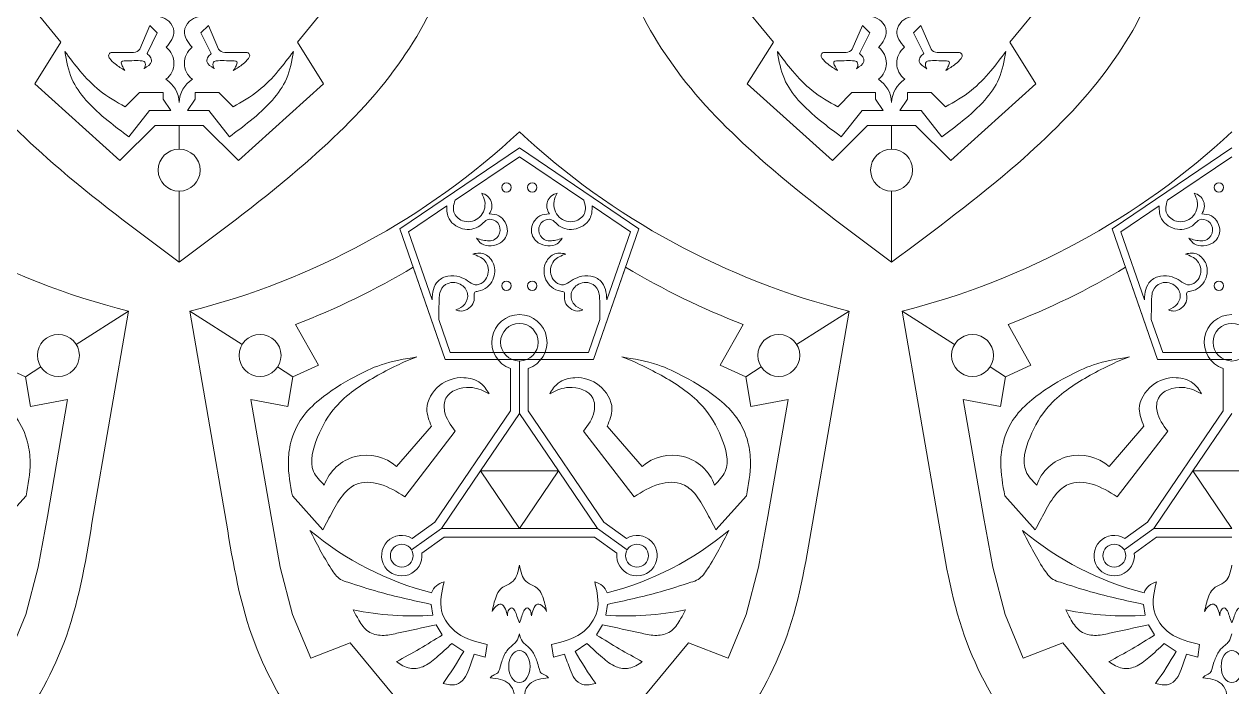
# Model space of a CAD drawing. Header units: inches. Extents: x 0 to 12, y 0 to 12.
# Drawn here: x 6.076 to 9.123, y 5.866 to 7.538 of the extents above; entities that cross this region are included whole.
import ezdxf

# ---------------------------------------------------------------- set-up
doc = ezdxf.new("R2010")
doc.units = ezdxf.units.IN
doc.header["$MEASUREMENT"] = 0
doc.layers.get('0').update_dxf_attribs({"color": 5})

msp = doc.modelspace()

# ---------------------------------------------------------------- linework, layer by layer
at = {"lineweight": 0}
for p, q in [((6.04, 7.6487), (6.1686, 7.4926)), ((6.7651, 7.4926), (6.8936, 7.6487)), ((7.8377, 7.6487), (7.9662, 7.4926)), ((8.5627, 7.4926), (8.6913, 7.6487)), ((6.3674, 7.4747), (6.3931, 7.5346)), ((6.3931, 7.5346), (6.4117, 7.516)), ((6.5405, 7.5346), (6.5219, 7.516)), ((6.5662, 7.4747), (6.5405, 7.5346)), ((8.1651, 7.4747), (8.1908, 7.5346)), ((8.1908, 7.5346), (8.2094, 7.516)), ((8.3382, 7.5346), (8.3196, 7.516)), ((8.3639, 7.4747), (8.3382, 7.5346)), ((6.4117, 7.516), (6.3858, 7.4633)), ((6.5219, 7.516), (6.5478, 7.4633)), ((8.2094, 7.516), (8.1835, 7.4633)), ((8.3196, 7.516), (8.3455, 7.4633)), ((6.1686, 7.4926), (6.1026, 7.387)), ((6.298, 7.4661), (6.3518, 7.4661)), ((6.6357, 7.4661), (6.5818, 7.4661)), ((6.8311, 7.387), (6.7651, 7.4926)), ((7.9662, 7.4926), (7.9002, 7.387)), ((8.0956, 7.4661), (8.1495, 7.4661)), ((8.4333, 7.4661), (8.3795, 7.4661)), ((8.6287, 7.387), (8.5627, 7.4926)), ((6.1026, 7.387), (6.3174, 7.1935)), ((6.6162, 7.1935), (6.8311, 7.387)), ((7.9002, 7.387), (8.1151, 7.1935)), ((8.4139, 7.1935), (8.6287, 7.387)), ((6.3309, 7.329), (6.3668, 7.3649)), ((6.3668, 7.3649), (6.4264, 7.3649)), ((6.4264, 7.3649), (6.4264, 7.3487)), ((6.4264, 7.3487), (6.4458, 7.3201)), ((6.5073, 7.3487), (6.4879, 7.3201)), ((6.5669, 7.3649), (6.5073, 7.3649)), ((6.5073, 7.3649), (6.5073, 7.3487)), ((6.6028, 7.329), (6.5669, 7.3649)), ((8.1285, 7.329), (8.1644, 7.3649)), ((8.1644, 7.3649), (8.224, 7.3649)), ((8.224, 7.3649), (8.224, 7.3487)), ((8.224, 7.3487), (8.2434, 7.3201)), ((8.3049, 7.3487), (8.2855, 7.3201)), ((8.3645, 7.3649), (8.3049, 7.3649)), ((8.3049, 7.3649), (8.3049, 7.3487)), ((8.4005, 7.329), (8.3645, 7.3649)), ((6.3923, 7.3201), (6.34, 7.2533)), ((6.4458, 7.3201), (6.3923, 7.3201)), ((6.4879, 7.3201), (6.5413, 7.3201)), ((6.5413, 7.3201), (6.5937, 7.2533)), ((8.19, 7.3201), (8.1376, 7.2533)), ((8.2434, 7.3201), (8.19, 7.3201)), ((8.2855, 7.3201), (8.339, 7.3201)), ((8.339, 7.3201), (8.3913, 7.2533)), ((6.3174, 7.1935), (6.4064, 7.2824)), ((6.4064, 7.2824), (6.4668, 7.2824)), ((6.4668, 7.2824), (6.5273, 7.2824)), ((6.4668, 7.2225), (6.4668, 7.2824)), ((6.5273, 7.2824), (6.6162, 7.1935)), ((8.1151, 7.1935), (8.204, 7.2824)), ((8.204, 7.2824), (8.2645, 7.2824)), ((8.2645, 7.2824), (8.3249, 7.2824)), ((8.2645, 7.2225), (8.2645, 7.2824)), ((8.3249, 7.2824), (8.4139, 7.1935)), ((7.3253, 7.2253), (7.0236, 7.0215)), ((7.627, 7.0215), (7.3253, 7.2253)), ((9.123, 7.2253), (8.8213, 7.0215)), ((7.1632, 7.0939), (7.3253, 7.2034)), ((7.3253, 7.2034), (7.4875, 7.0939)), ((8.9609, 7.0939), (9.123, 7.2034)), ((6.4668, 6.9372), (6.4668, 7.1165)), ((8.2645, 6.9372), (8.2645, 7.1165)), ((7.0453, 7.0143), (7.1419, 7.0795)), ((7.5088, 7.0795), (7.6053, 7.0143)), ((8.843, 7.0143), (8.9396, 7.0795)), ((7.0236, 7.0215), (7.138, 6.6918)), ((7.105, 6.8424), (7.0453, 7.0143)), ((7.5127, 6.6918), (7.627, 7.0215)), ((7.6053, 7.0143), (7.5457, 6.8424)), ((8.8213, 7.0215), (8.9356, 6.6918)), ((8.9026, 6.8424), (8.843, 7.0143)), ((7.138, 6.6918), (7.0573, 6.9245)), ((7.5934, 6.9245), (7.5127, 6.6918)), ((8.9356, 6.6918), (8.855, 6.9245)), ((6.3393, 6.814), (6.2073, 6.73)), ((6.6258, 6.73), (6.4937, 6.814)), ((8.157, 6.814), (8.0249, 6.73)), ((8.4234, 6.73), (8.2914, 6.814)), ((6.7607, 6.7801), (6.8185, 6.6776)), ((7.1509, 6.7099), (7.122, 6.7931)), ((7.5286, 6.7931), (7.4998, 6.7099)), ((7.8321, 6.6776), (7.89, 6.7801)), ((8.5584, 6.7801), (8.6162, 6.6776)), ((8.9485, 6.7099), (8.9197, 6.7931)), ((7.3253, 6.7099), (7.1509, 6.7099)), ((7.4998, 6.7099), (7.3253, 6.7099)), ((9.123, 6.7099), (8.9485, 6.7099)), ((6.0791, 6.6484), (6.0145, 6.6776)), ((6.8185, 6.6776), (6.7539, 6.6484)), ((7.3253, 6.6918), (7.138, 6.6918)), ((7.138, 6.6918), (7.3253, 6.6918)), ((7.5127, 6.6918), (7.3253, 6.6918)), ((7.3253, 6.6918), (7.5127, 6.6918)), ((7.3253, 6.5556), (7.3253, 6.6881)), ((7.8968, 6.6484), (7.8321, 6.6776)), ((8.6162, 6.6776), (8.5516, 6.6484)), ((9.123, 6.6918), (8.9356, 6.6918)), ((8.9356, 6.6918), (9.123, 6.6918)), ((6.1178, 6.6731), (6.0791, 6.6484)), ((6.0916, 6.5735), (6.0791, 6.6484)), ((6.7539, 6.6484), (6.7152, 6.6731)), ((6.7539, 6.6484), (6.7414, 6.5735)), ((7.303, 6.6695), (7.303, 6.5624)), ((7.3476, 6.5624), (7.3476, 6.6695)), ((7.9355, 6.6731), (7.8968, 6.6484)), ((7.9093, 6.5735), (7.8968, 6.6484)), ((8.5516, 6.6484), (8.5129, 6.6731)), ((8.5516, 6.6484), (8.5391, 6.5735)), ((9.1007, 6.6695), (9.1007, 6.5624)), ((6.1855, 6.5914), (6.0916, 6.5735)), ((6.1345, 6.2963), (6.1855, 6.5914)), ((6.7414, 6.5735), (6.6475, 6.5914)), ((6.6475, 6.5914), (6.6986, 6.2963)), ((8.0031, 6.5914), (7.9093, 6.5735)), ((7.9521, 6.2963), (8.0031, 6.5914)), ((8.5391, 6.5735), (8.4452, 6.5914)), ((8.4452, 6.5914), (8.4962, 6.2963)), ((7.303, 6.5624), (7.1122, 6.2819)), ((7.3253, 6.5556), (7.2269, 6.4108)), ((7.4238, 6.4108), (7.3253, 6.5556)), ((7.5384, 6.2819), (7.3476, 6.5624)), ((9.1007, 6.5624), (8.9099, 6.2819)), ((9.123, 6.5556), (9.0246, 6.4108)), ((7.0156, 6.4218), (7.1036, 6.5234)), ((7.635, 6.4218), (7.547, 6.5234)), ((8.8133, 6.4218), (8.9013, 6.5234)), ((7.1634, 6.5109), (7.036, 6.346)), ((7.4873, 6.5109), (7.6147, 6.346)), ((8.9611, 6.5109), (8.8336, 6.346)), ((7.2269, 6.4108), (7.1284, 6.2661)), ((7.3253, 6.2661), (7.2269, 6.4108)), ((7.2269, 6.4108), (7.4238, 6.4108)), ((7.4238, 6.4108), (7.3253, 6.2661)), ((7.5222, 6.2661), (7.4238, 6.4108)), ((9.0246, 6.4108), (8.9261, 6.2661)), ((9.123, 6.2661), (9.0246, 6.4108)), ((9.0246, 6.4108), (9.2215, 6.4108)), ((6.0036, 6.2628), (6.0805, 6.3479)), ((6.8295, 6.2628), (6.7526, 6.3479)), ((7.8212, 6.2628), (7.8981, 6.3479)), ((8.6271, 6.2628), (8.5502, 6.3479)), ((6.1112, 6.168), (6.1345, 6.2963)), ((6.6986, 6.2963), (6.7218, 6.168)), ((7.1122, 6.2819), (7.055, 6.2409)), ((7.5956, 6.2409), (7.5384, 6.2819)), ((7.9288, 6.168), (7.9521, 6.2963)), ((8.4962, 6.2963), (8.5195, 6.168)), ((8.9099, 6.2819), (8.8527, 6.2409)), ((7.1284, 6.2661), (7.0532, 6.2121)), ((7.1284, 6.2661), (7.3253, 6.2661)), ((7.3253, 6.2661), (7.5222, 6.2661)), ((7.5222, 6.2661), (7.5975, 6.2121)), ((8.9261, 6.2661), (8.8509, 6.2121)), ((8.9261, 6.2661), (9.123, 6.2661)), ((7.0793, 6.2034), (7.1356, 6.2438)), ((7.1356, 6.2438), (7.3253, 6.2438)), ((7.3253, 6.2438), (7.5151, 6.2438)), ((7.5151, 6.2438), (7.5714, 6.2034)), ((8.877, 6.2034), (8.9333, 6.2438)), ((8.9333, 6.2438), (9.123, 6.2438)), ((6.08, 6.049), (6.1112, 6.168)), ((6.7218, 6.168), (6.753, 6.049)), ((7.8977, 6.049), (7.9288, 6.168)), ((8.5195, 6.168), (8.5507, 6.049)), ((7.107, 6.047), (7.1029, 6.0745)), ((7.5437, 6.047), (7.5478, 6.0745)), ((8.9047, 6.047), (8.9005, 6.0745)), ((6.0344, 5.9386), (6.08, 6.049)), ((6.753, 6.049), (6.7987, 5.9386)), ((7.852, 5.9386), (7.8977, 6.049)), ((8.5507, 6.049), (8.5963, 5.9386)), ((7.1304, 5.9972), (7.1153, 6.0227)), ((7.5202, 5.9972), (7.5354, 6.0227)), ((8.9281, 5.9972), (8.9129, 6.0227)), ((6.7987, 5.9386), (6.8985, 5.9776)), ((6.8985, 5.9776), (7.0271, 5.8215)), ((7.1848, 5.9558), (7.1548, 5.9756)), ((7.2441, 5.9732), (7.2392, 5.9412)), ((7.4065, 5.9732), (7.4114, 5.9412)), ((7.4658, 5.9558), (7.4958, 5.9756)), ((7.6236, 5.8215), (7.7522, 5.9776)), ((7.7522, 5.9776), (7.852, 5.9386)), ((8.5963, 5.9386), (8.6962, 5.9776)), ((8.6962, 5.9776), (8.8248, 5.8215)), ((8.9825, 5.9558), (8.9525, 5.9756)), ((9.0418, 5.9732), (9.0369, 5.9412)), ((7.2392, 5.9412), (7.2112, 5.9486)), ((7.4114, 5.9412), (7.4395, 5.9486)), ((9.0369, 5.9412), (9.0088, 5.9486))]:
    msp.add_line(p, q, dxfattribs=at)
at = {"color": 250, "lineweight": 0}
for p, q in [((6.2468, 6.2789), (6.3393, 6.814)), ((6.4937, 6.814), (6.5862, 6.2789)), ((8.0645, 6.2789), (8.157, 6.814)), ((8.2914, 6.814), (8.3839, 6.2789))]:
    msp.add_line(p, q, dxfattribs=at)
at = {"lineweight": 0}
for centre, radius in [((6.4668, 7.1695), 0.053), ((8.2645, 7.1695), 0.053), ((7.2927, 7.1258), 0.0118), ((7.3579, 7.1258), 0.0118), ((9.0904, 7.1258), 0.0118), ((7.2927, 6.878), 0.0118), ((7.3579, 6.878), 0.0118), ((9.0904, 6.878), 0.0118), ((6.1621, 6.7022), 0.053), ((6.6709, 6.7022), 0.053), ((7.9798, 6.7022), 0.053), ((8.4686, 6.7022), 0.053)]:
    msp.add_circle(centre, radius, dxfattribs=at)
for centre, radius, start, end in [((6.3515, 7.485), 0.0189, 271.0459, 327.1361), ((6.4032, 7.4392), 0.0506, 306.8379, 52.1804), ((6.5305, 7.4392), 0.0506, 127.8196, 233.1621), ((6.5821, 7.485), 0.0189, 212.8639, 268.9541), ((8.1492, 7.485), 0.0189, 271.0459, 327.1361), ((8.2008, 7.4392), 0.0506, 306.8379, 52.1804), ((8.3281, 7.4392), 0.0506, 127.8196, 233.1621), ((8.3798, 7.485), 0.0189, 212.8639, 268.9541), ((6.3944, 7.3377), 0.0724, 1.9204, 57.3192), ((6.5392, 7.3377), 0.0724, 122.6808, 178.0796), ((8.1921, 7.3377), 0.0724, 1.9204, 57.3192), ((8.3369, 7.3377), 0.0724, 122.6808, 178.0796), ((7.2235, 7.0793), 0.0326, 322.4729, 78.1054), ((7.4272, 7.0793), 0.0326, 101.8946, 217.5271), ((9.0211, 7.0793), 0.0326, 322.4729, 78.1054), ((6.0293, 8.6593), 2.0166, 291.266, 300.649), ((8.6214, 8.6593), 2.0166, 239.351, 248.734), ((7.827, 8.6593), 2.0166, 291.266, 300.649), ((7.3253, 6.7355), 0.0697, 90, 251.3478), ((7.3253, 6.7355), 0.0697, 288.6522, 90), ((9.123, 6.7355), 0.0697, 90, 251.3478), ((7.3253, 6.7355), 0.0474, 0, 180), ((9.123, 6.7355), 0.0474, 0, 180), ((7.3253, 6.7355), 0.0474, 180, 0), ((9.123, 6.7355), 0.0474, 180, 0), ((6.9399, 6.3376), 0.1132, 48.0042, 160.7442), ((7.7108, 6.3376), 0.1132, 19.2558, 131.9958), ((8.7375, 6.3376), 0.1132, 48.0042, 160.7442), ((7.2972, 6.8597), 0.7804, 230.1334, 255.6659), ((7.0286, 6.1972), 0.051, 58.8504, 7.0054), ((7.3535, 6.8597), 0.7804, 284.3341, 309.8666), ((7.622, 6.1972), 0.051, 172.9946, 121.1496), ((9.0949, 6.8597), 0.7804, 230.1334, 255.6659), ((8.8263, 6.1972), 0.051, 58.8504, 7.0054), ((7.0286, 6.1972), 0.0288, 0, 180), ((7.622, 6.1972), 0.0288, 0, 180), ((8.8263, 6.1972), 0.0288, 0, 180), ((7.0286, 6.1972), 0.0288, 180, 0), ((7.622, 6.1972), 0.0288, 180, 0), ((8.8263, 6.1972), 0.0288, 180, 0), ((7.1434, 6.0901), 0.0417, 101.4674, 161.1937), ((7.5072, 6.0901), 0.0417, 18.8063, 78.5326), ((8.9411, 6.0901), 0.0417, 101.4674, 161.1937), ((7.055, 6.7565), 0.7114, 257.9267, 274.1924), ((7.5957, 6.7565), 0.7114, 265.8076, 282.0733), ((8.8527, 6.7565), 0.7114, 257.9267, 274.1924), ((6.1078, 7.618), 1.9165, 298.2597, 302.2494), ((8.5429, 7.618), 1.9165, 237.7506, 241.7403), ((7.9055, 7.618), 1.9165, 298.2597, 302.2494), ((6.3325, 6.4458), 0.9831, 324.5017, 330.1066), ((8.3182, 6.4458), 0.9831, 209.8934, 215.4983), ((8.1302, 6.4458), 0.9831, 324.5017, 330.1066)]:
    msp.add_arc(centre, radius, start, end, dxfattribs=at)
at = {"color": 250, "lineweight": 0}
for centre, start, end in [((6.8037, 8.6593), 227.0707, 255.8739), ((6.0293, 8.6593), 284.1261, 312.9293), ((8.6214, 8.6593), 227.0707, 255.8739), ((7.827, 8.6593), 284.1261, 312.9293)]:
    msp.add_arc(centre, 1.9029, start, end, dxfattribs=at)
at = {"lineweight": 0}
for centre in [(7.3253, 5.9176), (9.123, 5.9176)]:
    msp.add_ellipse(centre, major_axis=(0, 0.0405), ratio=0.665933, dxfattribs=at)
at = {"color": 250, "lineweight": 0}
for points in [[(6.4668, 6.9372), (6.3587, 7.0177), (6.1688, 7.1589), (5.9318, 7.3899), (5.7783, 7.6524), (5.7444, 7.847), (5.7277, 7.95)], [(6.4668, 6.9372), (6.575, 7.0177), (6.7648, 7.1589), (7.0018, 7.3899), (7.1554, 7.6524), (7.1893, 7.847), (7.206, 7.95)], [(8.2645, 6.9372), (8.1563, 7.0177), (7.9665, 7.1589), (7.7295, 7.3899), (7.5759, 7.6524), (7.5421, 7.847), (7.5254, 7.95)], [(8.2645, 6.9372), (8.3726, 7.0177), (8.5625, 7.1589), (8.7995, 7.3899), (8.953, 7.6524), (8.9869, 7.847), (9.0036, 7.95)], [(5.5077, 5.2661), (5.6158, 5.3465), (5.8057, 5.4878), (6.0427, 5.7188), (6.1962, 5.9813), (6.2301, 6.1759), (6.2468, 6.2789)], [(7.3253, 5.2661), (7.2172, 5.3465), (7.0274, 5.4878), (6.7903, 5.7188), (6.6368, 5.9813), (6.6029, 6.1759), (6.5862, 6.2789)], [(7.3253, 5.2661), (7.4335, 5.3465), (7.6233, 5.4878), (7.8603, 5.7188), (8.0139, 5.9813), (8.0478, 6.1759), (8.0645, 6.2789)], [(9.123, 5.2661), (9.0149, 5.3465), (8.825, 5.4878), (8.588, 5.7188), (8.4345, 5.9813), (8.4006, 6.1759), (8.3839, 6.2789)]]:
    msp.add_open_spline(points, degree=3, knots=[0, 0, 0, 0, 0.0808468, 0.1419248, 0.197496, 0.2597021, 0.2597021, 0.2597021, 0.2597021], dxfattribs=at)
at = {"lineweight": 0}
for points, knots in [([(6.4342, 7.4792), (6.4445, 7.4925), (6.4611, 7.5138), (6.4384, 7.5553), (6.411, 7.5583), (6.3933, 7.5601)], [0, 0, 0, 0, 0.00906876, 0.01459213, 0.02458282, 0.02458282, 0.02458282, 0.02458282]), ([(6.4994, 7.4792), (6.4891, 7.4925), (6.4726, 7.5138), (6.4952, 7.5553), (6.5226, 7.5583), (6.5403, 7.5601)], [0, 0, 0, 0, 0.00906876, 0.01459213, 0.02458282, 0.02458282, 0.02458282, 0.02458282]), ([(8.2319, 7.4792), (8.2422, 7.4925), (8.2587, 7.5138), (8.2361, 7.5553), (8.2087, 7.5583), (8.191, 7.5601)], [0, 0, 0, 0, 0.00906876, 0.01459213, 0.02458282, 0.02458282, 0.02458282, 0.02458282]), ([(8.2971, 7.4792), (8.2868, 7.4925), (8.2702, 7.5138), (8.2929, 7.5553), (8.3203, 7.5583), (8.338, 7.5601)], [0, 0, 0, 0, 0.00906876, 0.01459213, 0.02458282, 0.02458282, 0.02458282, 0.02458282]), ([(6.34, 7.2533), (6.3224, 7.2665), (6.2842, 7.2952), (6.2325, 7.341), (6.1904, 7.4), (6.1826, 7.445), (6.1785, 7.4687)], [0, 0, 0, 0, 0.01319771, 0.02863214, 0.04139854, 0.05566643, 0.05566643, 0.05566643, 0.05566643]), ([(6.3309, 7.329), (6.3085, 7.3417), (6.2657, 7.366), (6.2173, 7.417), (6.1909, 7.4522), (6.1785, 7.4687)], [0, 0, 0, 0, 0.0153222, 0.02936662, 0.04175131, 0.04175131, 0.04175131, 0.04175131]), ([(6.3301, 7.4206), (6.3217, 7.4259), (6.3077, 7.4347), (6.2939, 7.4474), (6.2873, 7.4578), (6.2914, 7.4658), (6.2961, 7.466), (6.298, 7.4661)], [0, 0, 0, 0, 0.00596177, 0.00986587, 0.01130521, 0.01296865, 0.01403095, 0.01403095, 0.01403095, 0.01403095]), ([(6.5937, 7.2533), (6.6113, 7.2665), (6.6494, 7.2952), (6.7011, 7.341), (6.7432, 7.4), (6.751, 7.445), (6.7551, 7.4687)], [0, 0, 0, 0, 0.01319771, 0.02863214, 0.04139854, 0.05566643, 0.05566643, 0.05566643, 0.05566643]), ([(6.6028, 7.329), (6.6251, 7.3417), (6.6679, 7.366), (6.7163, 7.417), (6.7427, 7.4522), (6.7551, 7.4687)], [0, 0, 0, 0, 0.0153222, 0.02936662, 0.04175131, 0.04175131, 0.04175131, 0.04175131]), ([(6.6035, 7.4206), (6.6119, 7.4259), (6.6259, 7.4347), (6.6397, 7.4474), (6.6463, 7.4578), (6.6422, 7.4658), (6.6375, 7.466), (6.6357, 7.4661)], [0, 0, 0, 0, 0.00596177, 0.00986587, 0.01130521, 0.01296865, 0.01403095, 0.01403095, 0.01403095, 0.01403095]), ([(8.1376, 7.2533), (8.12, 7.2665), (8.0819, 7.2952), (8.0302, 7.341), (7.9881, 7.4), (7.9803, 7.445), (7.9762, 7.4687)], [0, 0, 0, 0, 0.01319771, 0.02863214, 0.04139854, 0.05566643, 0.05566643, 0.05566643, 0.05566643]), ([(8.1285, 7.329), (8.1062, 7.3417), (8.0634, 7.366), (8.015, 7.417), (7.9886, 7.4522), (7.9762, 7.4687)], [0, 0, 0, 0, 0.0153222, 0.02936662, 0.04175131, 0.04175131, 0.04175131, 0.04175131]), ([(8.1278, 7.4206), (8.1194, 7.4259), (8.1054, 7.4347), (8.0916, 7.4474), (8.085, 7.4578), (8.0891, 7.4658), (8.0938, 7.466), (8.0956, 7.4661)], [0, 0, 0, 0, 0.00596177, 0.00986587, 0.01130521, 0.01296865, 0.01403095, 0.01403095, 0.01403095, 0.01403095]), ([(8.3913, 7.2533), (8.4089, 7.2665), (8.4471, 7.2952), (8.4988, 7.341), (8.5409, 7.4), (8.5487, 7.445), (8.5528, 7.4687)], [0, 0, 0, 0, 0.01319771, 0.02863214, 0.04139854, 0.05566643, 0.05566643, 0.05566643, 0.05566643]), ([(8.4005, 7.329), (8.4228, 7.3417), (8.4656, 7.366), (8.514, 7.417), (8.5404, 7.4522), (8.5528, 7.4687)], [0, 0, 0, 0, 0.0153222, 0.02936662, 0.04175131, 0.04175131, 0.04175131, 0.04175131]), ([(8.4012, 7.4206), (8.4096, 7.4259), (8.4236, 7.4347), (8.4374, 7.4474), (8.444, 7.4578), (8.4399, 7.4658), (8.4352, 7.466), (8.4333, 7.4661)], [0, 0, 0, 0, 0.00596177, 0.00986587, 0.01130521, 0.01296865, 0.01403095, 0.01403095, 0.01403095, 0.01403095]), ([(6.3301, 7.4206), (6.3278, 7.4247), (6.3244, 7.4303), (6.321, 7.4373), (6.3201, 7.4444), (6.3359, 7.445), (6.3511, 7.4457), (6.3683, 7.4458), (6.3786, 7.4441), (6.3833, 7.4365), (6.3808, 7.4294), (6.3782, 7.4249)], [0, 0, 0, 0, 0.00278599, 0.00388366, 0.00486863, 0.00626844, 0.01134116, 0.01538852, 0.01640716, 0.01732059, 0.0203083, 0.0203083, 0.0203083, 0.0203083]), ([(6.3858, 7.4633), (6.3888, 7.4609), (6.3948, 7.456), (6.4006, 7.4378), (6.3853, 7.4311), (6.3784, 7.4251), (6.3782, 7.4249)], [0, 0, 0, 0, 0.002263082, 0.004672888, 0.009805081, 0.009973743, 0.009973743, 0.009973743, 0.009973743]), ([(6.5478, 7.4633), (6.5449, 7.4609), (6.5388, 7.456), (6.5331, 7.4378), (6.5484, 7.4311), (6.5552, 7.4251), (6.5554, 7.4249)], [0, 0, 0, 0, 0.002263082, 0.004672888, 0.009805081, 0.009973743, 0.009973743, 0.009973743, 0.009973743]), ([(6.6035, 7.4206), (6.6059, 7.4247), (6.6092, 7.4303), (6.6126, 7.4373), (6.6135, 7.4444), (6.5977, 7.445), (6.5825, 7.4457), (6.5654, 7.4458), (6.555, 7.4441), (6.5503, 7.4365), (6.5528, 7.4294), (6.5554, 7.4249)], [0, 0, 0, 0, 0.00278599, 0.00388366, 0.00486863, 0.00626844, 0.01134116, 0.01538852, 0.01640716, 0.01732059, 0.0203083, 0.0203083, 0.0203083, 0.0203083]), ([(8.1278, 7.4206), (8.1254, 7.4247), (8.1221, 7.4303), (8.1187, 7.4373), (8.1178, 7.4444), (8.1336, 7.445), (8.1488, 7.4457), (8.1659, 7.4458), (8.1763, 7.4441), (8.181, 7.4365), (8.1785, 7.4294), (8.1759, 7.4249)], [0, 0, 0, 0, 0.00278599, 0.00388366, 0.00486863, 0.00626844, 0.01134116, 0.01538852, 0.01640716, 0.01732059, 0.0203083, 0.0203083, 0.0203083, 0.0203083]), ([(8.1835, 7.4633), (8.1864, 7.4609), (8.1925, 7.456), (8.1983, 7.4378), (8.1829, 7.4311), (8.1761, 7.4251), (8.1759, 7.4249)], [0, 0, 0, 0, 0.002263082, 0.004672888, 0.009805081, 0.009973743, 0.009973743, 0.009973743, 0.009973743]), ([(8.3455, 7.4633), (8.3425, 7.4609), (8.3365, 7.456), (8.3307, 7.4378), (8.3461, 7.4311), (8.3529, 7.4251), (8.3531, 7.4249)], [0, 0, 0, 0, 0.002263082, 0.004672888, 0.009805081, 0.009973743, 0.009973743, 0.009973743, 0.009973743]), ([(8.4012, 7.4206), (8.4035, 7.4247), (8.4069, 7.4303), (8.4103, 7.4373), (8.4112, 7.4444), (8.3954, 7.445), (8.3802, 7.4457), (8.363, 7.4458), (8.3527, 7.4441), (8.348, 7.4365), (8.3505, 7.4294), (8.3531, 7.4249)], [0, 0, 0, 0, 0.00278599, 0.00388366, 0.00486863, 0.00626844, 0.01134116, 0.01538852, 0.01640716, 0.01732059, 0.0203083, 0.0203083, 0.0203083, 0.0203083]), ([(7.2302, 7.1112), (7.2334, 7.1046), (7.243, 7.0853), (7.2307, 7.0454), (7.1877, 7.0338), (7.1545, 7.0595), (7.1588, 7.0816), (7.1632, 7.0939)], [0, 0, 0, 0, 0.00433671, 0.01277802, 0.0209013, 0.027078, 0.03417887, 0.03417887, 0.03417887, 0.03417887]), ([(7.4205, 7.1112), (7.4172, 7.1046), (7.4077, 7.0853), (7.4199, 7.0454), (7.4629, 7.0338), (7.4962, 7.0595), (7.4918, 7.0816), (7.4875, 7.0939)], [0, 0, 0, 0, 0.00433671, 0.01277802, 0.0209013, 0.027078, 0.03417887, 0.03417887, 0.03417887, 0.03417887]), ([(9.0278, 7.1112), (9.0311, 7.1046), (9.0407, 7.0853), (9.0284, 7.0454), (8.9854, 7.0338), (8.9521, 7.0595), (8.9565, 7.0816), (8.9609, 7.0939)], [0, 0, 0, 0, 0.00433671, 0.01277802, 0.0209013, 0.027078, 0.03417887, 0.03417887, 0.03417887, 0.03417887]), ([(7.1419, 7.0795), (7.1419, 7.0676), (7.1438, 7.0398), (7.1864, 7.0138), (7.2254, 7.0245), (7.2434, 7.0486), (7.2697, 7.0432), (7.2815, 7.017), (7.2644, 6.9885), (7.2369, 6.9914), (7.2222, 6.996), (7.2171, 6.9976)], [0.00161532, 0.00161532, 0.00161532, 0.00161532, 0.00843951, 0.01794767, 0.02676165, 0.03034979, 0.03473275, 0.03990875, 0.04526398, 0.05124625, 0.05456569, 0.05456569, 0.05456569, 0.05456569]), ([(7.5088, 7.0795), (7.5088, 7.0676), (7.5068, 7.0398), (7.4643, 7.0138), (7.4253, 7.0245), (7.4072, 7.0486), (7.381, 7.0432), (7.3692, 7.017), (7.3863, 6.9885), (7.4138, 6.9914), (7.4284, 6.996), (7.4336, 6.9976)], [0.00161532, 0.00161532, 0.00161532, 0.00161532, 0.00843951, 0.01794767, 0.02676165, 0.03034979, 0.03473275, 0.03990875, 0.04526398, 0.05124625, 0.05456569, 0.05456569, 0.05456569, 0.05456569]), ([(8.9396, 7.0795), (8.9395, 7.0676), (8.9415, 7.0398), (8.984, 7.0138), (9.0231, 7.0245), (9.0411, 7.0486), (9.0673, 7.0432), (9.0792, 7.017), (9.0621, 6.9885), (9.0345, 6.9914), (9.0199, 6.996), (9.0147, 6.9976)], [0.00161532, 0.00161532, 0.00161532, 0.00161532, 0.00843951, 0.01794767, 0.02676165, 0.03034979, 0.03473275, 0.03990875, 0.04526398, 0.05124625, 0.05456569, 0.05456569, 0.05456569, 0.05456569]), ([(7.2171, 6.9976), (7.221, 6.9923), (7.235, 6.9743), (7.2787, 6.9781), (7.3027, 7.0181), (7.2813, 7.0566), (7.2579, 7.0587), (7.2493, 7.0595)], [0.00033634, 0.00033634, 0.00033634, 0.00033634, 0.0041984, 0.013742, 0.02052441, 0.02924261, 0.03426993, 0.03426993, 0.03426993, 0.03426993]), ([(7.4336, 6.9976), (7.4297, 6.9923), (7.4157, 6.9743), (7.372, 6.9781), (7.348, 7.0181), (7.3693, 7.0566), (7.3928, 7.0587), (7.4014, 7.0595)], [0.00033634, 0.00033634, 0.00033634, 0.00033634, 0.0041984, 0.013742, 0.02052441, 0.02924261, 0.03426993, 0.03426993, 0.03426993, 0.03426993]), ([(9.0147, 6.9976), (9.0187, 6.9923), (9.0327, 6.9743), (9.0764, 6.9781), (9.1003, 7.0181), (9.079, 7.0566), (9.0555, 7.0587), (9.0469, 7.0595)], [0.00033634, 0.00033634, 0.00033634, 0.00033634, 0.0041984, 0.013742, 0.02052441, 0.02924261, 0.03426993, 0.03426993, 0.03426993, 0.03426993]), ([(7.2081, 6.9579), (7.2195, 6.9537), (7.2375, 6.9467), (7.2511, 6.9168), (7.2411, 6.8875), (7.2127, 6.8764), (7.1948, 6.8917), (7.1729, 6.902), (7.1454, 6.9055), (7.1101, 6.8873), (7.1055, 6.8609), (7.105, 6.8424)], [0.00030639, 0.00030639, 0.00030639, 0.00030639, 0.00723422, 0.01140536, 0.01883983, 0.0229945, 0.02731397, 0.03175048, 0.03768136, 0.04330908, 0.05350238, 0.05350238, 0.05350238, 0.05350238]), ([(7.1652, 6.8168), (7.1696, 6.8153), (7.1866, 6.8106), (7.2116, 6.8293), (7.2116, 6.8494), (7.2107, 6.8631), (7.2362, 6.8651), (7.2626, 6.8881), (7.266, 6.9315), (7.2402, 6.9619), (7.2193, 6.9607), (7.2081, 6.9579)], [0.000453, 0.000453, 0.000453, 0.000453, 0.00323887, 0.01091014, 0.01408877, 0.01589701, 0.01769875, 0.02708716, 0.03507638, 0.0414146, 0.04796878, 0.04796878, 0.04796878, 0.04796878]), ([(7.4855, 6.8168), (7.481, 6.8153), (7.4641, 6.8106), (7.4391, 6.8293), (7.439, 6.8494), (7.44, 6.8631), (7.4144, 6.8651), (7.3881, 6.8881), (7.3846, 6.9315), (7.4105, 6.9619), (7.4314, 6.9607), (7.4426, 6.9579)], [0.000453, 0.000453, 0.000453, 0.000453, 0.00323887, 0.01091014, 0.01408877, 0.01589701, 0.01769875, 0.02708716, 0.03507638, 0.0414146, 0.04796878, 0.04796878, 0.04796878, 0.04796878]), ([(7.4426, 6.9579), (7.4312, 6.9537), (7.4132, 6.9467), (7.3995, 6.9168), (7.4096, 6.8875), (7.4379, 6.8764), (7.4558, 6.8917), (7.4777, 6.902), (7.5053, 6.9055), (7.5406, 6.8873), (7.5452, 6.8609), (7.5457, 6.8424)], [0.00030639, 0.00030639, 0.00030639, 0.00030639, 0.00723422, 0.01140536, 0.01883983, 0.0229945, 0.02731397, 0.03175048, 0.03768136, 0.04330908, 0.05350238, 0.05350238, 0.05350238, 0.05350238]), ([(9.0058, 6.9579), (9.0172, 6.9537), (9.0352, 6.9467), (9.0488, 6.9168), (9.0388, 6.8875), (9.0104, 6.8764), (8.9925, 6.8917), (8.9706, 6.902), (8.9431, 6.9055), (8.9078, 6.8873), (8.9032, 6.8609), (8.9026, 6.8424)], [0.00030639, 0.00030639, 0.00030639, 0.00030639, 0.00723422, 0.01140536, 0.01883983, 0.0229945, 0.02731397, 0.03175048, 0.03768136, 0.04330908, 0.05350238, 0.05350238, 0.05350238, 0.05350238]), ([(8.9628, 6.8168), (8.9673, 6.8153), (8.9842, 6.8106), (9.0092, 6.8293), (9.0093, 6.8494), (9.0084, 6.8631), (9.0339, 6.8651), (9.0603, 6.8881), (9.0637, 6.9315), (9.0379, 6.9619), (9.017, 6.9607), (9.0058, 6.9579)], [0.000453, 0.000453, 0.000453, 0.000453, 0.00323887, 0.01091014, 0.01408877, 0.01589701, 0.01769875, 0.02708716, 0.03507638, 0.0414146, 0.04796878, 0.04796878, 0.04796878, 0.04796878]), ([(7.1652, 6.8168), (7.1734, 6.8207), (7.1903, 6.8287), (7.1995, 6.8601), (7.1764, 6.8875), (7.1395, 6.8878), (7.1237, 6.8638), (7.1224, 6.8329), (7.1221, 6.8105), (7.122, 6.7931)], [0.0000638, 0.0000638, 0.0000638, 0.0000638, 0.00537861, 0.01092551, 0.01688756, 0.02427956, 0.02934575, 0.0323294, 0.04278048, 0.04278048, 0.04278048, 0.04278048]), ([(7.4855, 6.8168), (7.4772, 6.8207), (7.4604, 6.8287), (7.4511, 6.8601), (7.4743, 6.8875), (7.5112, 6.8878), (7.527, 6.8638), (7.5283, 6.8329), (7.5286, 6.8105), (7.5286, 6.7931)], [0.0000638, 0.0000638, 0.0000638, 0.0000638, 0.00537861, 0.01092551, 0.01688756, 0.02427956, 0.02934575, 0.0323294, 0.04278048, 0.04278048, 0.04278048, 0.04278048]), ([(8.9628, 6.8168), (8.9711, 6.8207), (8.9879, 6.8287), (8.9972, 6.8601), (8.9741, 6.8875), (8.9371, 6.8878), (8.9214, 6.8638), (8.9201, 6.8329), (8.9198, 6.8105), (8.9197, 6.7931)], [0.0000638, 0.0000638, 0.0000638, 0.0000638, 0.00537861, 0.01092551, 0.01688756, 0.02427956, 0.02934575, 0.0323294, 0.04278048, 0.04278048, 0.04278048, 0.04278048]), ([(5.7663, 6.6984), (5.7969, 6.6934), (5.8517, 6.6844), (5.9339, 6.6445), (6.003, 6.6019), (6.0602, 6.546), (6.0858, 6.4893), (6.094, 6.421), (6.0857, 6.376), (6.0805, 6.3479)], [0, 0, 0, 0, 0.0185093, 0.0331391, 0.054433, 0.0670295, 0.0805547, 0.0908208, 0.1078467, 0.1078467, 0.1078467, 0.1078467]), ([(7.0668, 6.6984), (7.0361, 6.6934), (6.9813, 6.6844), (6.8991, 6.6445), (6.8301, 6.6019), (6.7728, 6.546), (6.7472, 6.4893), (6.739, 6.421), (6.7474, 6.376), (6.7526, 6.3479)], [0, 0, 0, 0, 0.0185093, 0.0331391, 0.054433, 0.0670295, 0.0805547, 0.0908208, 0.1078467, 0.1078467, 0.1078467, 0.1078467]), ([(6.833, 6.3749), (6.8223, 6.3858), (6.7902, 6.4184), (6.8137, 6.5007), (6.8632, 6.5858), (6.9423, 6.6397), (7.0137, 6.676), (7.0492, 6.6928), (7.0668, 6.6984)], [0, 0, 0, 0, 0.00874255, 0.02624393, 0.04399088, 0.06904044, 0.08130712, 0.09240467, 0.09240467, 0.09240467, 0.09240467]), ([(7.5839, 6.6984), (7.6145, 6.6934), (7.6694, 6.6844), (7.7516, 6.6445), (7.8206, 6.6019), (7.8779, 6.546), (7.9035, 6.4893), (7.9117, 6.421), (7.9033, 6.376), (7.8981, 6.3479)], [0, 0, 0, 0, 0.0185093, 0.0331391, 0.054433, 0.0670295, 0.0805547, 0.0908208, 0.1078467, 0.1078467, 0.1078467, 0.1078467]), ([(7.8177, 6.3749), (7.8284, 6.3858), (7.8605, 6.4184), (7.837, 6.5007), (7.7874, 6.5858), (7.7084, 6.6397), (7.637, 6.676), (7.6015, 6.6928), (7.5839, 6.6984)], [0, 0, 0, 0, 0.00874255, 0.02624393, 0.04399088, 0.06904044, 0.08130712, 0.09240467, 0.09240467, 0.09240467, 0.09240467]), ([(8.8644, 6.6984), (8.8338, 6.6934), (8.779, 6.6844), (8.6968, 6.6445), (8.6277, 6.6019), (8.5704, 6.546), (8.5449, 6.4893), (8.5367, 6.421), (8.545, 6.376), (8.5502, 6.3479)], [0, 0, 0, 0, 0.0185093, 0.0331391, 0.054433, 0.0670295, 0.0805547, 0.0908208, 0.1078467, 0.1078467, 0.1078467, 0.1078467]), ([(8.6307, 6.3749), (8.62, 6.3858), (8.5879, 6.4184), (8.6114, 6.5007), (8.6609, 6.5858), (8.74, 6.6397), (8.8114, 6.676), (8.8468, 6.6928), (8.8644, 6.6984)], [0, 0, 0, 0, 0.00874255, 0.02624393, 0.04399088, 0.06904044, 0.08130712, 0.09240467, 0.09240467, 0.09240467, 0.09240467]), ([(7.1036, 6.5234), (7.0976, 6.538), (7.0828, 6.5741), (7.1188, 6.6333), (7.178, 6.6518), (7.2278, 6.6375), (7.243, 6.6159), (7.2488, 6.6053)], [0, 0, 0, 0, 0.0091162, 0.02256182, 0.03539583, 0.04424211, 0.051276, 0.051276, 0.051276, 0.051276]), ([(7.547, 6.5234), (7.553, 6.538), (7.5679, 6.5741), (7.5319, 6.6333), (7.4727, 6.6518), (7.4228, 6.6375), (7.4077, 6.6159), (7.4019, 6.6053)], [0, 0, 0, 0, 0.0091162, 0.02256182, 0.03539583, 0.04424211, 0.051276, 0.051276, 0.051276, 0.051276]), ([(8.9013, 6.5234), (8.8953, 6.538), (8.8805, 6.5741), (8.9165, 6.6333), (8.9756, 6.6518), (9.0255, 6.6375), (9.0406, 6.6159), (9.0465, 6.6053)], [0, 0, 0, 0, 0.0091162, 0.02256182, 0.03539583, 0.04424211, 0.051276, 0.051276, 0.051276, 0.051276]), ([(7.1634, 6.5109), (7.1518, 6.5266), (7.1336, 6.5514), (7.1362, 6.6092), (7.1962, 6.6292), (7.2323, 6.6142), (7.2471, 6.6062), (7.2488, 6.6053)], [0, 0, 0, 0, 0.01143883, 0.01801906, 0.03139935, 0.04037691, 0.0415103, 0.0415103, 0.0415103, 0.0415103]), ([(7.4873, 6.5109), (7.4988, 6.5266), (7.5171, 6.5514), (7.5144, 6.6092), (7.4545, 6.6292), (7.4184, 6.6142), (7.4035, 6.6062), (7.4019, 6.6053)], [0, 0, 0, 0, 0.01143883, 0.01801906, 0.03139935, 0.04037691, 0.0415103, 0.0415103, 0.0415103, 0.0415103]), ([(8.9611, 6.5109), (8.9495, 6.5266), (8.9313, 6.5514), (8.9339, 6.6092), (8.9938, 6.6292), (9.0299, 6.6142), (9.0448, 6.6062), (9.0465, 6.6053)], [0, 0, 0, 0, 0.01143883, 0.01801906, 0.03139935, 0.04037691, 0.0415103, 0.0415103, 0.0415103, 0.0415103]), ([(6.8295, 6.2628), (6.8376, 6.2781), (6.8541, 6.3092), (6.8772, 6.351), (6.9171, 6.3857), (6.979, 6.3814), (7.016, 6.3584), (7.036, 6.346)], [0, 0, 0, 0, 0.01038254, 0.02111262, 0.02864786, 0.04065201, 0.05478983, 0.05478983, 0.05478983, 0.05478983]), ([(7.8212, 6.2628), (7.8131, 6.2781), (7.7965, 6.3092), (7.7734, 6.351), (7.7336, 6.3857), (7.6717, 6.3814), (7.6347, 6.3584), (7.6147, 6.346)], [0, 0, 0, 0, 0.01038254, 0.02111262, 0.02864786, 0.04065201, 0.05478983, 0.05478983, 0.05478983, 0.05478983]), ([(8.6271, 6.2628), (8.6353, 6.2781), (8.6518, 6.3092), (8.6749, 6.351), (8.7147, 6.3857), (8.7767, 6.3814), (8.8136, 6.3584), (8.8336, 6.346)], [0, 0, 0, 0, 0.01038254, 0.02111262, 0.02864786, 0.04065201, 0.05478983, 0.05478983, 0.05478983, 0.05478983]), ([(7.1029, 6.0745), (7.0579, 6.0843), (6.9867, 6.0997), (6.9121, 6.1237), (6.8682, 6.1379), (6.8351, 6.1856), (6.8134, 6.2283), (6.797, 6.2607)], [0, 0, 0, 0, 0.02753964, 0.04351363, 0.0474821, 0.05463243, 0.07669562, 0.07669562, 0.07669562, 0.07669562]), ([(7.5478, 6.0745), (7.5928, 6.0843), (7.6639, 6.0997), (7.7386, 6.1237), (7.7825, 6.1379), (7.8155, 6.1856), (7.8373, 6.2283), (7.8537, 6.2607)], [0, 0, 0, 0, 0.02753964, 0.04351363, 0.0474821, 0.05463243, 0.07669562, 0.07669562, 0.07669562, 0.07669562]), ([(8.9005, 6.0745), (8.8555, 6.0843), (8.7844, 6.0997), (8.7098, 6.1237), (8.6659, 6.1379), (8.6328, 6.1856), (8.6111, 6.2283), (8.5946, 6.2607)], [0, 0, 0, 0, 0.02753964, 0.04351363, 0.0474821, 0.05463243, 0.07669562, 0.07669562, 0.07669562, 0.07669562]), ([(7.3253, 6.1735), (7.3238, 6.1654), (7.321, 6.1509), (7.3103, 6.1301), (7.292, 6.1229), (7.2746, 6.1125), (7.2634, 6.0886), (7.2592, 6.069), (7.2565, 6.0568)], [0, 0, 0, 0, 0.00496667, 0.00889983, 0.01334248, 0.01630321, 0.02086423, 0.02843291, 0.02843291, 0.02843291, 0.02843291]), ([(7.3253, 6.1735), (7.3269, 6.1654), (7.3296, 6.1509), (7.3404, 6.1301), (7.3586, 6.1229), (7.3761, 6.1125), (7.3872, 6.0886), (7.3915, 6.069), (7.3941, 6.0568)], [0, 0, 0, 0, 0.00496667, 0.00889983, 0.01334248, 0.01630321, 0.02086423, 0.02843291, 0.02843291, 0.02843291, 0.02843291]), ([(9.123, 6.1735), (9.1215, 6.1654), (9.1187, 6.1509), (9.108, 6.1301), (9.0897, 6.1229), (9.0723, 6.1125), (9.0611, 6.0886), (9.0569, 6.069), (9.0542, 6.0568)], [0, 0, 0, 0, 0.00496667, 0.00889983, 0.01334248, 0.01630321, 0.02086423, 0.02843291, 0.02843291, 0.02843291, 0.02843291]), ([(7.2441, 5.9732), (7.2176, 5.9795), (7.1682, 5.9913), (7.118, 6.058), (7.1293, 6.1062), (7.1352, 6.1309)], [0, 0, 0, 0, 0.01607831, 0.02987121, 0.04449574, 0.04449574, 0.04449574, 0.04449574]), ([(7.4065, 5.9732), (7.4331, 5.9795), (7.4824, 5.9913), (7.5326, 6.058), (7.5213, 6.1062), (7.5155, 6.1309)], [0, 0, 0, 0, 0.01607831, 0.02987121, 0.04449574, 0.04449574, 0.04449574, 0.04449574]), ([(9.0418, 5.9732), (9.0152, 5.9795), (8.9659, 5.9913), (8.9157, 6.058), (8.927, 6.1062), (8.9328, 6.1309)], [0, 0, 0, 0, 0.01607831, 0.02987121, 0.04449574, 0.04449574, 0.04449574, 0.04449574]), ([(7.2951, 6.0457), (7.2938, 6.0511), (7.2912, 6.0616), (7.2811, 6.0796), (7.2641, 6.0696), (7.2591, 6.0611), (7.2565, 6.0568)], [0, 0, 0, 0, 0.00351206, 0.00679766, 0.00978558, 0.01288207, 0.01288207, 0.01288207, 0.01288207]), ([(7.3253, 6.0275), (7.3231, 6.0333), (7.3191, 6.0436), (7.3158, 6.0567), (7.3059, 6.0691), (7.2954, 6.0575), (7.2952, 6.0498), (7.2951, 6.0457)], [0, 0, 0, 0, 0.00367448, 0.00651244, 0.00872326, 0.0109429, 0.0134626, 0.0134626, 0.0134626, 0.0134626]), ([(7.3253, 6.0275), (7.3276, 6.0333), (7.3315, 6.0436), (7.3349, 6.0567), (7.3447, 6.0691), (7.3552, 6.0575), (7.3554, 6.0498), (7.3556, 6.0457)], [0, 0, 0, 0, 0.00367448, 0.00651244, 0.00872326, 0.0109429, 0.0134626, 0.0134626, 0.0134626, 0.0134626]), ([(7.3556, 6.0457), (7.3569, 6.0511), (7.3594, 6.0616), (7.3695, 6.0796), (7.3865, 6.0696), (7.3916, 6.0611), (7.3941, 6.0568)], [0, 0, 0, 0, 0.00351206, 0.00679766, 0.00978558, 0.01288207, 0.01288207, 0.01288207, 0.01288207]), ([(9.0928, 6.0457), (9.0915, 6.0511), (9.0889, 6.0616), (9.0788, 6.0796), (9.0618, 6.0696), (9.0568, 6.0611), (9.0542, 6.0568)], [0, 0, 0, 0, 0.00351206, 0.00679766, 0.00978558, 0.01288207, 0.01288207, 0.01288207, 0.01288207]), ([(9.123, 6.0275), (9.1208, 6.0333), (9.1168, 6.0436), (9.1134, 6.0567), (9.1036, 6.0691), (9.0931, 6.0575), (9.0929, 6.0498), (9.0928, 6.0457)], [0, 0, 0, 0, 0.00367448, 0.00651244, 0.00872326, 0.0109429, 0.0134626, 0.0134626, 0.0134626, 0.0134626]), ([(9.123, 6.0275), (9.1252, 6.0333), (9.1292, 6.0436), (9.1326, 6.0567), (9.1424, 6.0691), (9.1529, 6.0575), (9.1531, 6.0498), (9.1532, 6.0457)], [0, 0, 0, 0, 0.00367448, 0.00651244, 0.00872326, 0.0109429, 0.0134626, 0.0134626, 0.0134626, 0.0134626]), ([(7.1153, 6.0227), (7.0823, 6.0158), (7.037, 6.0064), (6.98, 5.9931), (6.9414, 6.0027), (6.9207, 6.0321), (6.9107, 6.052), (6.9062, 6.0609)], [0, 0, 0, 0, 0.02023305, 0.02779216, 0.03497388, 0.04239776, 0.04841567, 0.04841567, 0.04841567, 0.04841567]), ([(7.5354, 6.0227), (7.5684, 6.0158), (7.6136, 6.0064), (7.6707, 5.9931), (7.7092, 6.0027), (7.73, 6.0321), (7.74, 6.052), (7.7445, 6.0609)], [0, 0, 0, 0, 0.02023305, 0.02779216, 0.03497388, 0.04239776, 0.04841567, 0.04841567, 0.04841567, 0.04841567]), ([(8.9129, 6.0227), (8.88, 6.0158), (8.8347, 6.0064), (8.7776, 5.9931), (8.7391, 6.0027), (8.7183, 6.0321), (8.7083, 6.052), (8.7039, 6.0609)], [0, 0, 0, 0, 0.02023305, 0.02779216, 0.03497388, 0.04239776, 0.04841567, 0.04841567, 0.04841567, 0.04841567]), ([(7.1548, 5.9756), (7.142, 5.9638), (7.119, 5.9425), (7.0858, 5.9152), (7.0461, 5.9094), (7.026, 5.9228), (7.0152, 5.93)], [0, 0, 0, 0, 0.01052872, 0.01884852, 0.02537562, 0.03288337, 0.03288337, 0.03288337, 0.03288337]), ([(7.3253, 6), (7.3234, 5.9932), (7.3203, 5.9821), (7.3063, 5.9701), (7.2903, 5.9559), (7.2818, 5.9337), (7.2761, 5.9153), (7.2723, 5.8999), (7.2592, 5.8972), (7.254, 5.8914), (7.2518, 5.889)], [0, 0, 0, 0, 0.00412311, 0.00675957, 0.01082209, 0.01687384, 0.02044886, 0.02277519, 0.025562, 0.02745838, 0.02745838, 0.02745838, 0.02745838]), ([(7.3253, 6), (7.3272, 5.9932), (7.3304, 5.9821), (7.3444, 5.9701), (7.3604, 5.9559), (7.3689, 5.9337), (7.3746, 5.9153), (7.3783, 5.8999), (7.3914, 5.8972), (7.3967, 5.8914), (7.3988, 5.889)], [0, 0, 0, 0, 0.00412311, 0.00675957, 0.01082209, 0.01687384, 0.02044886, 0.02277519, 0.025562, 0.02745838, 0.02745838, 0.02745838, 0.02745838]), ([(7.4958, 5.9756), (7.5087, 5.9638), (7.5317, 5.9425), (7.5648, 5.9152), (7.6046, 5.9094), (7.6247, 5.9228), (7.6355, 5.93)], [0, 0, 0, 0, 0.01052872, 0.01884852, 0.02537562, 0.03288337, 0.03288337, 0.03288337, 0.03288337]), ([(8.9525, 5.9756), (8.9397, 5.9638), (8.9166, 5.9425), (8.8835, 5.9152), (8.8437, 5.9094), (8.8236, 5.9228), (8.8129, 5.93)], [0, 0, 0, 0, 0.01052872, 0.01884852, 0.02537562, 0.03288337, 0.03288337, 0.03288337, 0.03288337]), ([(9.123, 6), (9.1211, 5.9932), (9.1179, 5.9821), (9.104, 5.9701), (9.088, 5.9559), (9.0795, 5.9337), (9.0738, 5.9153), (9.07, 5.8999), (9.0569, 5.8972), (9.0516, 5.8914), (9.0495, 5.889)], [0, 0, 0, 0, 0.00412311, 0.00675957, 0.01082209, 0.01687384, 0.02044886, 0.02277519, 0.025562, 0.02745838, 0.02745838, 0.02745838, 0.02745838]), ([(7.2112, 5.9486), (7.2067, 5.9358), (7.1995, 5.915), (7.1881, 5.8866), (7.1641, 5.8673), (7.1442, 5.8722), (7.1329, 5.8749)], [0, 0, 0, 0, 0.00813648, 0.01321573, 0.01827977, 0.02485473, 0.02485473, 0.02485473, 0.02485473]), ([(7.4395, 5.9486), (7.444, 5.9358), (7.4512, 5.915), (7.4625, 5.8866), (7.4865, 5.8673), (7.5065, 5.8722), (7.5178, 5.8749)], [0, 0, 0, 0, 0.00813648, 0.01321573, 0.01827977, 0.02485473, 0.02485473, 0.02485473, 0.02485473]), ([(9.0088, 5.9486), (9.0044, 5.9358), (8.9971, 5.915), (8.9858, 5.8866), (8.9618, 5.8673), (8.9419, 5.8722), (8.9306, 5.8749)], [0, 0, 0, 0, 0.00813648, 0.01321573, 0.01827977, 0.02485473, 0.02485473, 0.02485473, 0.02485473]), ([(7.2927, 5.8081), (7.303, 5.8214), (7.3196, 5.8427), (7.2969, 5.8842), (7.2695, 5.8871), (7.2518, 5.889)], [0, 0, 0, 0, 0.00906876, 0.01459213, 0.02458282, 0.02458282, 0.02458282, 0.02458282]), ([(7.3579, 5.8081), (7.3476, 5.8214), (7.3311, 5.8427), (7.3537, 5.8842), (7.3812, 5.8871), (7.3988, 5.889)], [0, 0, 0, 0, 0.00906876, 0.01459213, 0.02458282, 0.02458282, 0.02458282, 0.02458282]), ([(9.0904, 5.8081), (9.1007, 5.8214), (9.1173, 5.8427), (9.0946, 5.8842), (9.0672, 5.8871), (9.0495, 5.889)], [0, 0, 0, 0, 0.00906876, 0.01459213, 0.02458282, 0.02458282, 0.02458282, 0.02458282])]:
    msp.add_open_spline(points, degree=3, knots=knots, dxfattribs=at)

doc.saveas('drawing.dxf')
